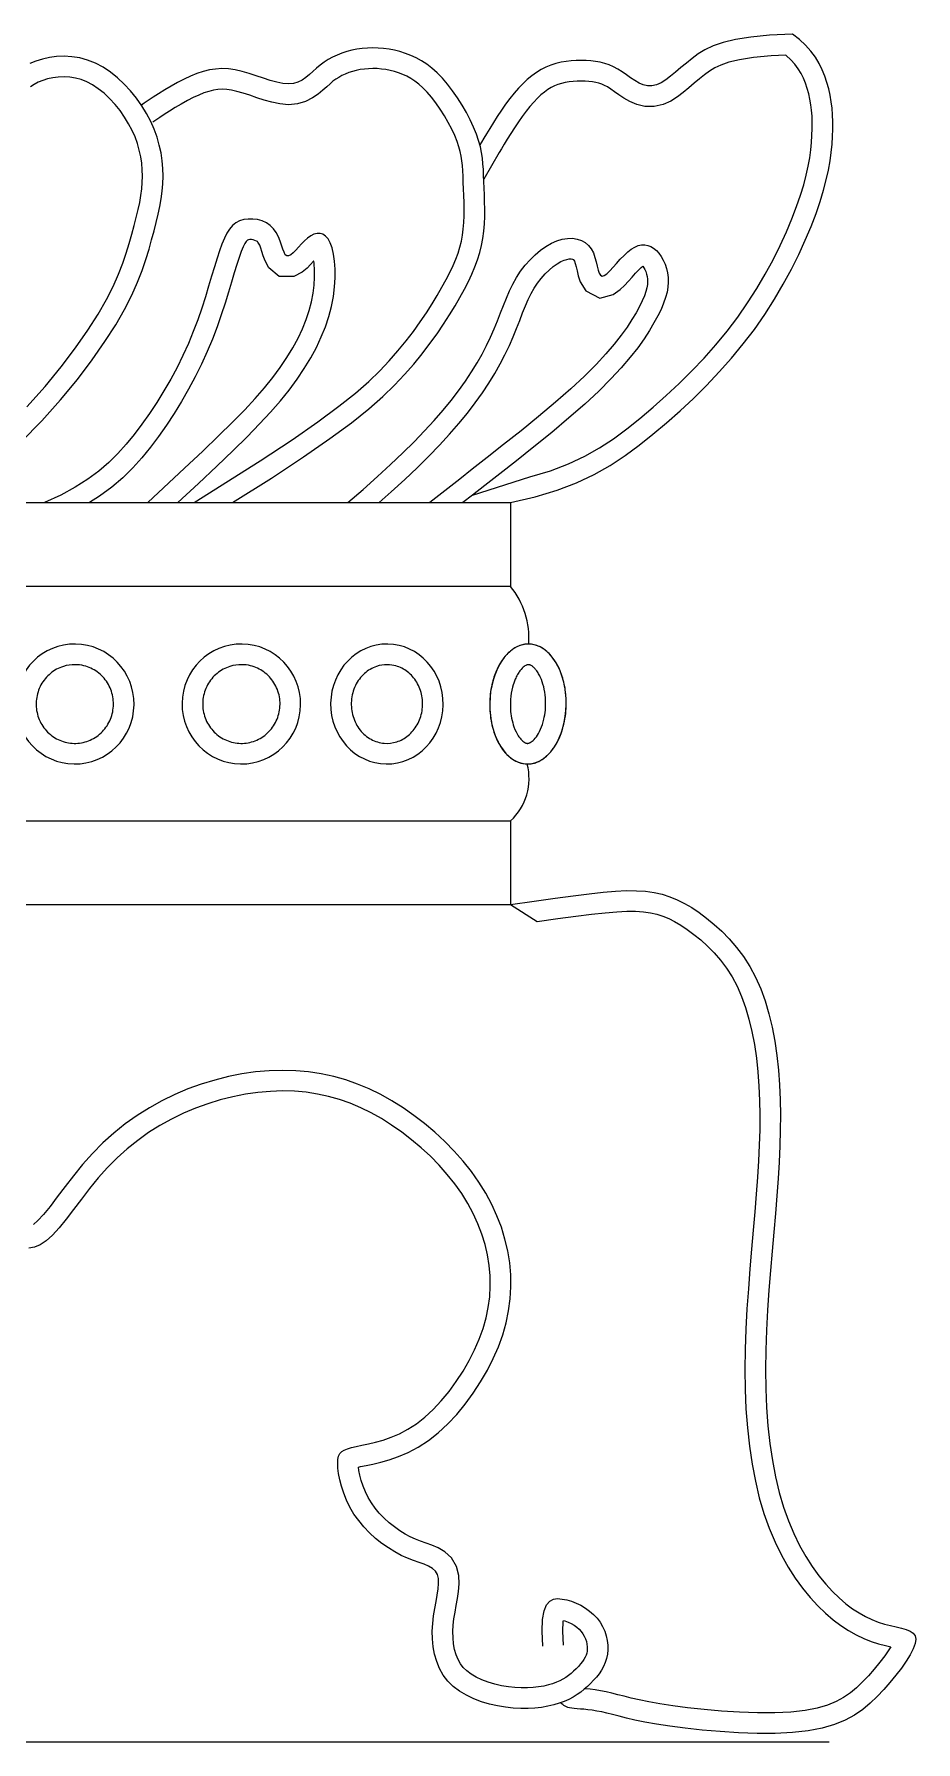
# Model space of a CAD drawing. Extents: x 292 to 963, y 2624 to 3363.
# Drawn here: x 739.7 to 963.2, y 2623.9 to 3056.8 of the extents above; entities that cross this region are included whole.
import ezdxf

# ---------------------------------------------------------------- set-up
doc = ezdxf.new("R2010")
doc.units = 0
doc.header["$LTSCALE"] = 100
doc.header["$MEASUREMENT"] = 0
for name, color, linetype in [('3', 3, 'CONTINUOUS'), ('4', 4, 'CONTINUOUS'), ('7', 7, 'CONTINUOUS')]:
    doc.layers.add(name, color=color, linetype=linetype)

msp = doc.modelspace()

# ---------------------------------------------------------------- linework, layer by layer
at = {"layer": '3'}
for points in [[(780.25, 2938.04), (796.99, 2948.66), (805.06, 2953.98), (811.64, 2958.54), (816.94, 2962.45), (821.16, 2965.82), (824.54, 2968.78), (827.31, 2971.45), (829.71, 2974), (831.92, 2976.52), (833.96, 2979.01), (835.83, 2981.45), (837.55, 2983.84), (839.13, 2986.16), (840.57, 2988.4), (841.88, 2990.56), (843.07, 2992.62), (844.13, 2994.57), (845.07, 2996.4), (845.88, 2998.12), (846.57, 2999.75), (847.14, 3001.3), (847.61, 3002.82), (847.99, 3004.31), (848.27, 3005.82), (848.47, 3007.38), (848.6, 3009.02), (848.67, 3010.7), (848.69, 3012.42), (848.66, 3014.14), (848.61, 3015.86), (848.54, 3017.56), (848.47, 3019.21), (848.41, 3020.76), (848.35, 3022.18), (848.26, 3023.48), (848.14, 3024.69), (847.96, 3025.86), (847.72, 3027.03), (847.38, 3028.26), (846.92, 3029.6), (846.31, 3031.09), (845.55, 3032.71), (844.67, 3034.39), (843.7, 3036.08), (842.64, 3037.75), (841.54, 3039.34), (840.43, 3040.79), (839.33, 3042.08), (838.26, 3043.18), (837.21, 3044.11), (836.19, 3044.89), (835.17, 3045.55), (834.16, 3046.11), (833.14, 3046.58), (832.09, 3046.98), (831.02, 3047.31), (829.92, 3047.59), (828.82, 3047.8), (827.72, 3047.95), (826.62, 3048.04), (825.53, 3048.06), (824.46, 3048.03), (823.41, 3047.94), (822.37, 3047.79), (821.36, 3047.59), (820.39, 3047.34), (819.44, 3047.03), (818.54, 3046.68), (817.69, 3046.28), (816.89, 3045.84), (816.14, 3045.37), (815.44, 3044.84), (814.7, 3044.22), (813.86, 3043.45), (812.87, 3042.56), (811.68, 3041.59), (810.24, 3040.61), (808.48, 3039.74), (806.43, 3039.13), (804.19, 3038.91), (801.99, 3039.1), (799.94, 3039.52), (798.01, 3040.07), (796.15, 3040.67), (794.36, 3041.28), (792.67, 3041.83), (791.11, 3042.28), (789.73, 3042.6), (788.5, 3042.76), (787.36, 3042.81), (786.25, 3042.75), (785.13, 3042.57), (783.97, 3042.29), (782.74, 3041.89), (781.44, 3041.36), (780.03, 3040.71), (778.54, 3039.93), (777, 3039.07), (775.48, 3038.17), (774.03, 3037.27), (772.69, 3036.41), (771.51, 3035.64), (770.54, 3034.99), (769.81, 3034.49)], [(850.78, 2939.9), (865.35, 2944.55), (870.56, 2946.13), (875.16, 2947.89), (879.27, 2949.83), (883.03, 2951.94), (886.53, 2954.23), (889.91, 2956.72), (893.24, 2959.38), (896.6, 2962.21), (899.93, 2965.17), (903.21, 2968.24), (906.42, 2971.41), (909.52, 2974.69), (912.51, 2978.06), (915.36, 2981.51), (918.04, 2985.04), (920.55, 2988.64), (922.88, 2992.3), (925.04, 2995.98), (927.01, 2999.62), (928.8, 3003.2), (930.39, 3006.67), (931.79, 3009.99), (932.98, 3013.1), (933.98, 3015.98), (934.78, 3018.63), (935.42, 3021.08), (935.92, 3023.34), (936.29, 3025.45), (936.56, 3027.43), (936.74, 3029.31), (936.86, 3031.11), (936.92, 3032.83), (936.93, 3034.47), (936.88, 3036.01), (936.77, 3037.49), (936.59, 3038.91), (936.36, 3040.29), (936.05, 3041.65), (935.68, 3043), (935.23, 3044.33), (934.7, 3045.61), (934.09, 3046.84), (933.37, 3048.03), (932.52, 3049.18), (931.52, 3050.31), (930.33, 3051.41), (930.26, 3051.47)], [(930.26, 3051.47), (926.51, 3051.29), (922.02, 3050.86), (918.49, 3050.3), (915.79, 3049.65), (913.76, 3048.95), (912.21, 3048.22), (910.91, 3047.43), (909.66, 3046.51), (908.36, 3045.45), (907.03, 3044.32), (905.66, 3043.16), (904.25, 3042), (902.75, 3040.88), (901.08, 3039.84), (899.15, 3038.96), (896.89, 3038.41), (894.53, 3038.45), (892.43, 3038.96), (890.68, 3039.72), (889.2, 3040.57), (887.93, 3041.42), (886.82, 3042.2), (885.86, 3042.88), (885.04, 3043.4), (884.31, 3043.79), (883.59, 3044.1), (882.84, 3044.35), (882.05, 3044.56), (881.22, 3044.71), (880.33, 3044.82), (879.38, 3044.88), (878.37, 3044.9), (877.33, 3044.88), (876.3, 3044.82), (875.29, 3044.7), (874.31, 3044.53), (873.36, 3044.3), (872.45, 3044.02), (871.58, 3043.67), (870.73, 3043.25), (869.9, 3042.74), (869.04, 3042.12), (868.16, 3041.38), (867.25, 3040.53), (866.32, 3039.55), (865.37, 3038.46), (864.41, 3037.25), (863.43, 3035.94), (862.44, 3034.52), (861.46, 3033.05), (860.51, 3031.58), (859.63, 3030.17), (858.83, 3028.86), (858.14, 3027.71), (857.59, 3026.77), (853.67, 3020.02)], [(737.84, 2962.35), (742.45, 2967.49), (746.58, 2972.49), (750.2, 2977.27), (753.3, 2981.74), (755.88, 2985.82), (758, 2989.51), (759.7, 2992.86), (761.07, 2995.91), (762.17, 2998.7), (763.05, 3001.28), (763.79, 3003.71), (764.45, 3006.05), (765.05, 3008.27), (765.59, 3010.35), (766.06, 3012.3), (766.45, 3014.13), (766.75, 3015.87), (766.98, 3017.54), (767.11, 3019.17), (767.16, 3020.78), (767.11, 3022.41), (766.96, 3024.05), (766.71, 3025.71), (766.35, 3027.37), (765.87, 3029.05), (765.26, 3030.72), (764.52, 3032.4), (763.65, 3034.08), (762.63, 3035.75), (761.47, 3037.4), (760.2, 3038.98), (758.83, 3040.45), (757.41, 3041.79), (755.94, 3042.96), (754.48, 3043.93), (753.04, 3044.69), (751.62, 3045.25), (750.18, 3045.63), (748.72, 3045.86), (747.26, 3045.95), (745.82, 3045.89), (744.43, 3045.71), (743.1, 3045.42), (741.87, 3045.04), (740.75, 3044.58), (739.71, 3044.05), (738.73, 3043.44)], [(768.5, 2938.04), (777.82, 2946.73), (782.42, 2951.08), (786.46, 2954.95), (789.99, 2958.43), (793.07, 2961.58), (795.75, 2964.47), (798.1, 2967.17), (800.19, 2969.76), (802.07, 2972.31), (803.77, 2974.82), (805.27, 2977.3), (806.58, 2979.73), (807.7, 2982.11), (808.65, 2984.44), (809.41, 2986.72), (809.99, 2988.93), (810.41, 2991.09), (810.67, 2993.18), (810.79, 2995.17), (810.78, 2997), (810.66, 2998.64), (810.57, 2999.28), (810.53, 2999.24), (809.76, 2998.41), (808.87, 2997.5), (807.66, 2996.49), (805.5, 2995.34), (801.82, 2995.33), (799.21, 2997.54), (798.25, 2999.34), (797.78, 3000.61), (797.45, 3001.66), (797.15, 3002.56), (796.86, 3003.29), (796.6, 3003.79), (796.43, 3004.04), (796.27, 3004.19), (796.03, 3004.35), (795.67, 3004.52), (795.23, 3004.64), (794.76, 3004.71), (794.33, 3004.71), (793.99, 3004.66), (793.81, 3004.6), (793.74, 3004.56), (793.65, 3004.48), (793.43, 3004.23), (793.09, 3003.71), (792.65, 3002.86), (792.16, 3001.69), (791.62, 3000.2), (791.03, 2998.4), (790.4, 2996.3), (789.7, 2993.94), (788.93, 2991.36), (788.08, 2988.59), (787.13, 2985.67), (786.08, 2982.63), (784.9, 2979.5), (783.59, 2976.31), (782.13, 2973.1), (780.55, 2969.91), (778.86, 2966.76), (777.07, 2963.66), (775.2, 2960.63), (773.25, 2957.68), (771.23, 2954.83), (769.16, 2952.08), (767.01, 2949.43), (764.7, 2946.86), (762.18, 2944.36), (759.38, 2941.95), (756.25, 2939.64), (753.73, 2938.04)], [(827.17, 2938.04), (830.2, 2940.74), (833.62, 2943.88), (836.8, 2946.89), (839.75, 2949.81), (842.48, 2952.63), (845.01, 2955.39), (847.35, 2958.08), (849.51, 2960.72), (851.49, 2963.31), (853.31, 2965.85), (854.96, 2968.34), (856.47, 2970.78), (857.83, 2973.18), (859.05, 2975.53), (860.15, 2977.83), (861.12, 2980.06), (861.99, 2982.19), (862.78, 2984.21), (863.51, 2986.11), (864.22, 2987.88), (864.93, 2989.51), (865.66, 2991.01), (866.44, 2992.38), (867.28, 2993.66), (868.21, 2994.88), (869.2, 2995.99), (870.23, 2997), (871.26, 2997.87), (872.27, 2998.58), (873.21, 2999.12), (874.04, 2999.49), (874.74, 2999.7), (875.33, 2999.8), (875.79, 2999.8), (876.12, 2999.75), (876.31, 2999.68), (876.41, 2999.63), (876.46, 2999.59), (876.52, 2999.52), (876.66, 2999.24), (876.87, 2998.64), (877.1, 2997.79), (877.34, 2996.76), (877.64, 2995.56), (878.14, 2994.02), (879.52, 2991.71), (883.09, 2989.86), (886.5, 2990.81), (888.21, 2992.03), (889.34, 2993.11), (890.33, 2994.17), (891.25, 2995.2), (892.12, 2996.17), (892.9, 2997), (893.55, 2997.61), (893.99, 2997.95), (894.24, 2997.59), (894.51, 2997.13), (894.75, 2996.58), (894.95, 2995.97), (895.1, 2995.33), (895.19, 2994.68), (895.21, 2994.02), (895.16, 2993.3), (895.02, 2992.49), (894.77, 2991.55), (894.38, 2990.46), (893.85, 2989.2), (893.15, 2987.77), (892.28, 2986.17), (891.23, 2984.42), (889.99, 2982.52), (888.51, 2980.45), (886.74, 2978.18), (884.62, 2975.71), (882.12, 2973.02), (879.18, 2970.09), (875.76, 2966.9), (871.84, 2963.46), (867.56, 2959.87), (863.12, 2956.25), (858.71, 2952.73), (854.53, 2949.44), (850.75, 2946.5), (847.56, 2944.02), (839.97, 2938.04)], [(860.46, 2836.16), (867.19, 2831.84), (872.45, 2832.58), (877.03, 2833.21), (881.01, 2833.71), (884.44, 2834.09), (887.4, 2834.34), (889.95, 2834.46), (892.17, 2834.45), (894.14, 2834.31), (895.91, 2834.07), (897.53, 2833.7), (899.06, 2833.23), (900.54, 2832.62), (902.04, 2831.87), (903.6, 2830.96), (905.23, 2829.86), (906.93, 2828.6), (908.66, 2827.19), (910.37, 2825.62), (912.05, 2823.9), (913.66, 2822.03), (915.19, 2820), (916.6, 2817.81), (917.88, 2815.45), (919.02, 2812.88), (920.02, 2810.09), (920.9, 2807.11), (921.65, 2803.96), (922.27, 2800.66), (922.77, 2797.23), (923.14, 2793.72), (923.41, 2790.14), (923.57, 2786.51), (923.64, 2782.81), (923.61, 2779.04), (923.5, 2775.16), (923.31, 2771.17), (923.06, 2767.03), (922.75, 2762.74), (922.39, 2758.27), (921.98, 2753.61), (921.56, 2748.78), (921.14, 2743.82), (920.74, 2738.77), (920.39, 2733.65), (920.11, 2728.51), (919.92, 2723.37), (919.86, 2718.27), (919.93, 2713.25), (920.14, 2708.33), (920.51, 2703.52), (921.03, 2698.86), (921.7, 2694.34), (922.53, 2689.99), (923.52, 2685.81), (924.69, 2681.83), (926.02, 2678.07), (927.51, 2674.55), (929.12, 2671.27), (930.83, 2668.22), (932.63, 2665.41), (934.49, 2662.84), (936.39, 2660.51), (938.32, 2658.4), (940.26, 2656.52), (942.2, 2654.85), (944.15, 2653.38), (946.11, 2652.11), (948.06, 2651.02), (949.99, 2650.1), (951.9, 2649.35), (953.77, 2648.75), (955.52, 2648.3), (956.85, 2648), (956.38, 2647.24), (955.31, 2645.71), (954.05, 2644.08), (952.66, 2642.38), (951.18, 2640.69), (949.68, 2639.09), (948.17, 2637.63), (946.6, 2636.32), (944.9, 2635.16), (943, 2634.12), (940.8, 2633.21), (938.22, 2632.45), (935.15, 2631.86), (931.53, 2631.47), (927.45, 2631.28), (923.06, 2631.28), (918.51, 2631.43), (913.95, 2631.72), (909.52, 2632.11), (905.34, 2632.57), (901.57, 2633.06), (898.29, 2633.57), (895.48, 2634.07), (893.08, 2634.55), (891.02, 2635.02), (889.23, 2635.46), (887.63, 2635.87), (886.13, 2636.25), (884.67, 2636.6), (883.24, 2636.88), (881.91, 2637.09), (880.67, 2637.25), (879.56, 2637.36), (879.31, 2637.39)], [(873.86, 2648.4), (873.7, 2652.01), (873.8, 2654.39), (873.86, 2654.7), (874.24, 2654.59), (875.03, 2654.29), (875.81, 2653.91), (876.56, 2653.46), (877.25, 2652.97), (877.86, 2652.44), (878.36, 2651.9), (878.79, 2651.33), (879.15, 2650.71), (879.44, 2650.06), (879.67, 2649.38), (879.83, 2648.7), (879.91, 2648.04), (879.92, 2647.42), (879.87, 2646.88), (879.76, 2646.38), (879.6, 2645.89), (879.37, 2645.37), (879.06, 2644.83), (878.68, 2644.26), (878.21, 2643.66), (877.67, 2643.05), (877.06, 2642.42), (876.43, 2641.81), (875.79, 2641.24), (875.14, 2640.73), (874.46, 2640.25), (873.74, 2639.81), (872.95, 2639.4), (872.09, 2639.02), (871.13, 2638.66), (870.05, 2638.34), (868.86, 2638.06), (867.57, 2637.83), (866.19, 2637.67), (864.72, 2637.58), (863.18, 2637.58), (861.58, 2637.66), (859.91, 2637.85), (858.19, 2638.14), (856.47, 2638.53), (854.8, 2639.03), (853.2, 2639.64), (851.74, 2640.33), (850.45, 2641.1), (849.36, 2641.92), (848.48, 2642.78), (847.77, 2643.71), (847.17, 2644.78), (846.68, 2645.98), (846.29, 2647.32), (846.02, 2648.77), (845.87, 2650.3), (845.85, 2651.88), (845.93, 2653.49), (846.12, 2655.12), (846.39, 2656.8), (846.7, 2658.51), (847.02, 2660.26), (847.29, 2662.05), (847.45, 2663.94), (847.36, 2666.04), (846.77, 2668.37), (845.46, 2670.52), (843.76, 2672.07), (842.08, 2673.07), (840.51, 2673.76), (839.05, 2674.31), (837.65, 2674.81), (836.32, 2675.32), (835.02, 2675.9), (833.71, 2676.59), (832.36, 2677.42), (831, 2678.38), (829.66, 2679.46), (828.38, 2680.63), (827.19, 2681.87), (826.11, 2683.17), (825.17, 2684.51), (824.35, 2685.89), (823.66, 2687.32), (823.08, 2688.76), (822.61, 2690.17), (822.27, 2691.51), (822.03, 2692.72), (821.93, 2693.56), (822.46, 2693.68), (823.85, 2693.96), (825.57, 2694.32), (827.54, 2694.79), (829.72, 2695.41), (832.07, 2696.23), (834.53, 2697.29), (837.07, 2698.63), (839.63, 2700.3), (842.13, 2702.27), (844.53, 2704.5), (846.81, 2706.93), (848.98, 2709.54), (851, 2712.29), (852.87, 2715.15), (854.58, 2718.09), (856.09, 2721.07), (857.39, 2724.08), (858.47, 2727.1), (859.33, 2730.13), (859.96, 2733.17), (860.37, 2736.21), (860.55, 2739.26), (860.51, 2742.31), (860.24, 2745.34), (859.75, 2748.36), (859.05, 2751.37), (858.13, 2754.34), (857.01, 2757.27), (855.68, 2760.16), (854.15, 2763), (852.43, 2765.78), (850.52, 2768.49), (848.42, 2771.13), (846.16, 2773.67), (843.77, 2776.1), (841.26, 2778.43), (838.65, 2780.63), (835.96, 2782.69), (833.2, 2784.61), (830.39, 2786.38), (827.54, 2787.98), (824.65, 2789.41), (821.7, 2790.65), (818.69, 2791.72), (815.62, 2792.6), (812.48, 2793.28), (809.27, 2793.76), (806, 2794.04), (802.65, 2794.13), (799.26, 2794.02), (795.83, 2793.71), (792.38, 2793.22), (788.93, 2792.54), (785.48, 2791.68), (782.06, 2790.64), (778.68, 2789.41), (775.35, 2788), (772.09, 2786.41), (768.9, 2784.64), (765.8, 2782.69), (762.8, 2780.55), (759.9, 2778.24), (757.12, 2775.74), (754.47, 2773.07), (751.98, 2770.26), (749.66, 2767.43), (747.52, 2764.65), (745.53, 2762.03), (743.71, 2759.64), (742.06, 2757.6), (740.65, 2756.03), (739.56, 2755.04)]]:
    msp.add_lwpolyline(points, dxfattribs=at)
for points, knots in [([(750.12, 2896.96), (750.86, 2896.95), (751.59, 2896.86), (753.52, 2896.38), (754.67, 2895.85), (756.7, 2894.37), (757.58, 2893.43), (758.93, 2891.28), (759.4, 2890.07), (759.86, 2887.55), (759.85, 2886.25), (759.34, 2883.74), (758.85, 2882.54), (757.47, 2880.41), (756.57, 2879.48), (754.51, 2878.04), (753.35, 2877.53), (750.92, 2876.97), (749.66, 2876.93), (747.21, 2877.34), (746.02, 2877.78), (743.88, 2879.08), (742.93, 2879.95), (741.42, 2881.98), (740.86, 2883.15), (740.2, 2885.62), (740.11, 2886.92), (740.42, 2889.46), (740.81, 2890.7), (742.03, 2892.94), (742.85, 2893.93), (744.79, 2895.53), (745.91, 2896.14), (748.08, 2896.82), (749.1, 2896.98), (750.12, 2896.96)], [0, 0, 0, 0, 0.227454, 0.227454, 0.610225, 0.610225, 0.992996, 0.992996, 1.375766, 1.375766, 1.758537, 1.758537, 2.141307, 2.141307, 2.524078, 2.524078, 2.906848, 2.906848, 3.289619, 3.289619, 3.67239, 3.67239, 4.05516, 4.05516, 4.437931, 4.437931, 4.820701, 4.820701, 5.203472, 5.203472, 5.586242, 5.586242, 5.969013, 5.969013, 6.283185, 6.283185, 6.283185, 6.283185]), ([(792.34, 2896.96), (793.08, 2896.95), (793.82, 2896.86), (795.75, 2896.38), (796.9, 2895.85), (798.93, 2894.37), (799.81, 2893.43), (801.16, 2891.28), (801.63, 2890.07), (802.09, 2887.55), (802.07, 2886.25), (801.57, 2883.74), (801.08, 2882.54), (799.69, 2880.41), (798.8, 2879.48), (796.74, 2878.04), (795.58, 2877.53), (793.15, 2876.97), (791.89, 2876.93), (789.43, 2877.34), (788.24, 2877.78), (786.1, 2879.08), (785.16, 2879.95), (783.65, 2881.98), (783.08, 2883.15), (782.43, 2885.62), (782.34, 2886.92), (782.64, 2889.46), (783.04, 2890.7), (784.26, 2892.94), (785.08, 2893.93), (787.02, 2895.53), (788.14, 2896.14), (790.3, 2896.82), (791.32, 2896.98), (792.34, 2896.96)], [0, 0, 0, 0, 0.227454, 0.227454, 0.610225, 0.610225, 0.992996, 0.992996, 1.375766, 1.375766, 1.758537, 1.758537, 2.141307, 2.141307, 2.524078, 2.524078, 2.906848, 2.906848, 3.289619, 3.289619, 3.67239, 3.67239, 4.05516, 4.05516, 4.437931, 4.437931, 4.820701, 4.820701, 5.203472, 5.203472, 5.586242, 5.586242, 5.969013, 5.969013, 6.283185, 6.283185, 6.283185, 6.283185]), ([(829.24, 2896.96), (829.97, 2896.95), (830.69, 2896.85), (832.44, 2896.35), (833.44, 2895.84), (835.25, 2894.44), (836.04, 2893.54), (837.29, 2891.45), (837.74, 2890.27), (838.21, 2887.79), (838.22, 2886.49), (837.81, 2883.99), (837.39, 2882.79), (836.19, 2880.66), (835.41, 2879.74), (833.63, 2878.27), (832.63, 2877.73), (830.55, 2877.07), (829.47, 2876.95), (827.26, 2877.14), (826.14, 2877.47), (824.06, 2878.61), (823.11, 2879.41), (821.54, 2881.38), (820.92, 2882.56), (820.15, 2885.1), (820.01, 2886.47), (820.22, 2889.16), (820.57, 2890.48), (821.71, 2892.83), (822.49, 2893.87), (824.32, 2895.53), (825.37, 2896.14), (827.37, 2896.82), (828.31, 2896.97), (829.24, 2896.96)], [0, 0, 0, 0, 0.249455, 0.249455, 0.619557, 0.619557, 0.989659, 0.989659, 1.359761, 1.359761, 1.729863, 1.729863, 2.099965, 2.099965, 2.470067, 2.470067, 2.840169, 2.840169, 3.210271, 3.210271, 3.603204, 3.603204, 3.996136, 3.996136, 4.389068, 4.389068, 4.782001, 4.782001, 5.174933, 5.174933, 5.567866, 5.567866, 5.960798, 5.960798, 6.283185, 6.283185, 6.283185, 6.283185]), ([(865, 2896.96), (865.05, 2896.96), (865.12, 2896.96), (865.22, 2896.94), (865.26, 2896.93), (865.35, 2896.9), (865.4, 2896.88), (865.53, 2896.83), (865.61, 2896.79), (865.79, 2896.69), (865.89, 2896.62), (866.17, 2896.42), (866.35, 2896.26), (866.72, 2895.88), (866.91, 2895.65), (867.32, 2895.09), (867.52, 2894.77), (867.91, 2894.05), (868.09, 2893.65), (868.57, 2892.47), (868.82, 2891.62), (869.19, 2889.8), (869.31, 2888.83), (869.37, 2887.04), (869.35, 2886.23), (869.2, 2884.64), (869.07, 2883.86), (868.69, 2882.19), (868.4, 2881.34), (867.74, 2879.83), (867.37, 2879.18), (866.62, 2878.16), (866.24, 2877.78), (865.78, 2877.42), (865.65, 2877.33), (865.45, 2877.21), (865.37, 2877.17), (865.21, 2877.1), (865.13, 2877.07), (865.03, 2877.04), (864.99, 2877.03), (864.9, 2877.02), (864.85, 2877.01), (864.75, 2877.01), (864.71, 2877.01), (864.62, 2877.02), (864.56, 2877.03), (864.44, 2877.06), (864.39, 2877.08), (864.25, 2877.13), (864.16, 2877.17), (863.94, 2877.3), (863.78, 2877.41), (863.42, 2877.7), (863.23, 2877.89), (862.83, 2878.34), (862.63, 2878.61), (862.02, 2879.53), (861.64, 2880.3), (861.09, 2881.86), (860.88, 2882.6), (860.44, 2884.88), (860.34, 2886.52), (860.53, 2889.22), (860.7, 2890.3), (861.15, 2891.99), (861.37, 2892.66), (861.81, 2893.68), (862, 2894.07), (862.41, 2894.79), (862.62, 2895.12), (863.21, 2895.9), (863.59, 2896.26), (864.05, 2896.61), (864.19, 2896.7), (864.39, 2896.8), (864.46, 2896.84), (864.6, 2896.89), (864.67, 2896.91), (864.78, 2896.94), (864.82, 2896.95), (864.91, 2896.96), (864.95, 2896.96), (864.99, 2896.96), (865, 2896.96), (865, 2896.96)], [0, 0, 0, 0, 0.111802, 0.111802, 0.178714, 0.178714, 0.245625, 0.245625, 0.339473, 0.339473, 0.43332, 0.43332, 0.571811, 0.571811, 0.710302, 0.710302, 0.85272, 0.85272, 0.995138, 0.995138, 1.244266, 1.244266, 1.493394, 1.493394, 1.697233, 1.697233, 1.901071, 1.901071, 2.155699, 2.155699, 2.410327, 2.410327, 2.664955, 2.664955, 2.775777, 2.775777, 2.863387, 2.863387, 2.950997, 2.950997, 3.01825, 3.01825, 3.10952, 3.10952, 3.200791, 3.200791, 3.292061, 3.292061, 3.383332, 3.383332, 3.474602, 3.474602, 3.617539, 3.617539, 3.760475, 3.760475, 3.903411, 3.903411, 4.183785, 4.183785, 4.396586, 4.396586, 4.803423, 4.803423, 5.083332, 5.083332, 5.282265, 5.282265, 5.424869, 5.424869, 5.567473, 5.567473, 5.825406, 5.825406, 5.946286, 5.946286, 6.02973, 6.02973, 6.113175, 6.113175, 6.198234, 6.198234, 6.26961, 6.26961, 6.283185, 6.283185, 6.283185, 6.283185])]:
    msp.add_open_spline(points, degree=3, knots=knots, dxfattribs=at)
at = {"layer": '4'}
for p, q in [((395.17, 2938.04), (860.46, 2938.04)), ((860.46, 2938.04), (860.46, 2916.82)), ((395.17, 2916.82), (860.46, 2916.82)), ((395.17, 2857.39), (860.46, 2857.39)), ((860.46, 2857.39), (860.46, 2836.16)), ((395.17, 2836.16), (860.46, 2836.16)), ((314.43, 2623.92), (941.2, 2623.92))]:
    msp.add_line(p, q, dxfattribs=at)
for points in [[(931.92, 3056.79), (926.13, 3056.5), (921.36, 3056.04), (917.47, 3055.43), (914.32, 3054.67), (911.79, 3053.8), (909.72, 3052.83), (908, 3051.77), (906.47, 3050.64), (905.03, 3049.47), (903.64, 3048.3), (902.31, 3047.17), (901.03, 3046.12), (899.8, 3045.2), (898.6, 3044.45), (897.44, 3043.92), (896.3, 3043.65), (895.19, 3043.66), (894.1, 3043.93), (893.03, 3044.4), (891.96, 3045.01), (890.9, 3045.72), (889.83, 3046.48), (888.76, 3047.23), (887.68, 3047.91), (886.58, 3048.5), (885.47, 3048.98), (884.34, 3049.36), (883.18, 3049.66), (882.01, 3049.88), (880.82, 3050.02), (879.61, 3050.11), (878.37, 3050.13), (877.11, 3050.11), (875.83, 3050.02), (874.55, 3049.87), (873.26, 3049.65), (871.97, 3049.34), (870.7, 3048.94), (869.44, 3048.44), (868.21, 3047.83), (867.01, 3047.1), (865.83, 3046.25), (864.68, 3045.29), (863.56, 3044.23), (862.45, 3043.06), (861.36, 3041.8), (860.27, 3040.44), (859.2, 3039), (858.13, 3037.48), (857.09, 3035.92), (856.1, 3034.38), (855.18, 3032.91), (854.35, 3031.56), (853.65, 3030.38), (853.08, 3029.41), (852.68, 3028.71)], [(931.92, 3056.79), (926.13, 3056.5), (921.36, 3056.04), (917.47, 3055.43), (914.32, 3054.67), (911.79, 3053.8), (909.72, 3052.83), (908, 3051.77), (906.47, 3050.64), (905.03, 3049.47), (903.64, 3048.3), (902.31, 3047.17), (901.03, 3046.12), (899.8, 3045.2), (898.6, 3044.45), (897.44, 3043.92), (896.3, 3043.65), (895.19, 3043.66), (894.1, 3043.93), (893.03, 3044.4), (891.96, 3045.01), (890.9, 3045.72), (889.83, 3046.48), (888.76, 3047.23), (887.68, 3047.91), (886.58, 3048.5), (885.47, 3048.98), (884.34, 3049.36), (883.18, 3049.66), (882.01, 3049.88), (880.82, 3050.02), (879.61, 3050.11), (878.37, 3050.13), (877.11, 3050.11), (875.83, 3050.02), (874.55, 3049.87), (873.26, 3049.65), (871.97, 3049.34), (870.7, 3048.94), (869.44, 3048.44), (868.21, 3047.83), (867.01, 3047.1), (865.83, 3046.25), (864.68, 3045.29), (863.56, 3044.23), (862.45, 3043.06), (861.36, 3041.8), (860.27, 3040.44), (859.2, 3039), (858.13, 3037.48), (857.09, 3035.92), (856.1, 3034.38), (855.18, 3032.91), (854.35, 3031.56), (853.65, 3030.38), (853.08, 3029.41), (852.68, 3028.71)], [(860.46, 2938.04), (866.7, 2939.5), (872.25, 2941.18), (877.21, 2943.08), (881.67, 2945.18), (885.74, 2947.47), (889.51, 2949.94), (893.09, 2952.57), (896.56, 2955.35), (900.02, 2958.26), (903.45, 2961.3), (906.83, 2964.47), (910.15, 2967.76), (913.38, 2971.16), (916.48, 2974.66), (919.46, 2978.27), (922.27, 2981.96), (924.9, 2985.74), (927.34, 2989.57), (929.59, 2993.41), (931.65, 2997.21), (933.51, 3000.95), (935.18, 3004.57), (936.64, 3008.04), (937.9, 3011.31), (938.95, 3014.37), (939.81, 3017.21), (940.5, 3019.86), (941.04, 3022.33), (941.45, 3024.65), (941.75, 3026.82), (941.95, 3028.89), (942.08, 3030.85), (942.15, 3032.73), (942.15, 3034.54), (942.1, 3036.3), (941.97, 3038), (941.77, 3039.67), (941.49, 3041.31), (941.12, 3042.93), (940.67, 3044.54), (940.12, 3046.16), (939.47, 3047.77), (938.67, 3049.36), (937.72, 3050.94), (936.59, 3052.47), (935.26, 3053.97), (933.71, 3055.41), (931.92, 3056.79)], [(789.98, 2938.03), (799.83, 2944.27), (807.99, 2949.65), (814.68, 2954.29), (820.12, 2958.3), (824.51, 2961.81), (828.08, 2964.93), (831.03, 2967.78), (833.58, 2970.49), (835.9, 2973.14), (838.05, 2975.76), (840.02, 2978.33), (841.83, 2980.84), (843.49, 2983.28), (845, 2985.64), (846.38, 2987.9), (847.63, 2990.07), (848.75, 2992.13), (849.76, 2994.09), (850.65, 2995.98), (851.43, 2997.82), (852.09, 2999.62), (852.65, 3001.41), (853.09, 3003.19), (853.43, 3005), (853.67, 3006.84), (853.82, 3008.7), (853.9, 3010.57), (853.91, 3012.43), (853.89, 3014.26), (853.83, 3016.05), (853.76, 3017.77), (853.69, 3019.42), (853.63, 3020.97), (853.56, 3022.46), (853.47, 3023.91), (853.33, 3025.34), (853.11, 3026.78), (852.8, 3028.26), (852.37, 3029.81), (851.81, 3031.45), (851.09, 3033.2), (850.23, 3035.03), (849.25, 3036.9), (848.17, 3038.78), (847, 3040.63), (845.77, 3042.41), (844.49, 3044.08), (843.18, 3045.61), (841.87, 3046.96), (840.54, 3048.14), (839.21, 3049.16), (837.87, 3050.03), (836.52, 3050.78), (835.16, 3051.4), (833.8, 3051.92), (832.42, 3052.35), (831.04, 3052.69), (829.66, 3052.96), (828.27, 3053.15), (826.89, 3053.26), (825.52, 3053.29), (824.16, 3053.25), (822.82, 3053.13), (821.49, 3052.95), (820.19, 3052.69), (818.92, 3052.36), (817.68, 3051.95), (816.49, 3051.49), (815.33, 3050.95), (814.23, 3050.34), (813.18, 3049.67), (812.18, 3048.94), (811.25, 3048.14), (810.35, 3047.33), (809.46, 3046.52), (808.55, 3045.78), (807.6, 3045.13), (806.56, 3044.62), (805.43, 3044.28), (804.16, 3044.16), (802.74, 3044.28), (801.18, 3044.6), (799.53, 3045.07), (797.79, 3045.63), (796.01, 3046.23), (794.21, 3046.82), (792.42, 3047.34), (790.66, 3047.74), (788.96, 3047.98), (787.31, 3048.04), (785.7, 3047.95), (784.11, 3047.7), (782.53, 3047.32), (780.95, 3046.8), (779.35, 3046.16), (777.72, 3045.4), (776.06, 3044.53), (774.4, 3043.6), (772.78, 3042.64), (771.24, 3041.69), (769.84, 3040.8), (768.62, 3039.99), (767.61, 3039.31), (766.87, 3038.81)], [(736.39, 2953.43), (741.65, 2958.77), (746.41, 2964.08), (750.68, 2969.25), (754.43, 2974.2), (757.65, 2978.85), (760.36, 2983.12), (762.6, 2987.03), (764.42, 2990.6), (765.89, 2993.88), (767.07, 2996.89), (768.02, 2999.67), (768.81, 3002.25), (769.48, 3004.66), (770.1, 3006.93), (770.66, 3009.08), (771.15, 3011.15), (771.57, 3013.14), (771.92, 3015.07), (772.17, 3016.98), (772.33, 3018.88), (772.39, 3020.78), (772.33, 3022.72), (772.15, 3024.68), (771.85, 3026.66), (771.41, 3028.65), (770.84, 3030.66), (770.12, 3032.66), (769.24, 3034.66), (768.2, 3036.65), (767, 3038.62), (765.64, 3040.55), (764.15, 3042.39), (762.54, 3044.14), (760.83, 3045.74), (759.03, 3047.18), (757.15, 3048.43), (755.22, 3049.45), (753.25, 3050.22), (751.26, 3050.75), (749.27, 3051.06), (747.31, 3051.18), (745.39, 3051.1), (743.54, 3050.86), (741.77, 3050.48), (740.1, 3049.96), (738.57, 3049.33)], [(860.46, 2836.16), (866.46, 2837.01), (871.73, 2837.76), (876.35, 2838.39), (880.39, 2838.9), (883.93, 2839.29), (887.06, 2839.55), (889.84, 2839.68), (892.36, 2839.67), (894.68, 2839.51), (896.84, 2839.21), (898.88, 2838.76), (900.82, 2838.15), (902.7, 2837.39), (904.54, 2836.46), (906.38, 2835.38), (908.24, 2834.14), (910.14, 2832.72), (912.08, 2831.14), (914.01, 2829.38), (915.9, 2827.44), (917.74, 2825.31), (919.48, 2822.99), (921.1, 2820.47), (922.57, 2817.75), (923.87, 2814.83), (924.99, 2811.72), (925.95, 2808.45), (926.76, 2805.04), (927.42, 2801.51), (927.95, 2797.89), (928.35, 2794.19), (928.63, 2790.45), (928.79, 2786.67), (928.86, 2782.84), (928.83, 2778.95), (928.72, 2774.97), (928.53, 2770.89), (928.27, 2766.68), (927.96, 2762.34), (927.59, 2757.83), (927.19, 2753.15), (926.76, 2748.33), (926.34, 2743.39), (925.95, 2738.38), (925.6, 2733.33), (925.33, 2728.27), (925.15, 2723.24), (925.08, 2718.27), (925.15, 2713.4), (925.36, 2708.64), (925.71, 2704.01), (926.21, 2699.53), (926.85, 2695.22), (927.64, 2691.08), (928.57, 2687.15), (929.66, 2683.44), (930.9, 2679.96), (932.27, 2676.71), (933.74, 2673.7), (935.31, 2670.91), (936.95, 2668.36), (938.64, 2666.03), (940.35, 2663.92), (942.07, 2662.04), (943.78, 2660.38), (945.48, 2658.92), (947.15, 2657.66), (948.81, 2656.58), (950.45, 2655.66), (952.07, 2654.9), (953.66, 2654.28), (955.22, 2653.78), (956.75, 2653.38), (958.21, 2653.05), (959.56, 2652.74), (960.76, 2652.41), (961.77, 2652.01), (962.53, 2651.49), (963.03, 2650.82), (963.2, 2649.94), (963.03, 2648.82), (962.53, 2647.5), (961.76, 2646), (960.74, 2644.36), (959.52, 2642.62), (958.14, 2640.82), (956.64, 2639), (955.05, 2637.19), (953.4, 2635.42), (951.66, 2633.74), (949.76, 2632.15), (947.64, 2630.7), (945.26, 2629.4), (942.55, 2628.28), (939.45, 2627.36), (935.92, 2626.69), (931.93, 2626.26), (927.57, 2626.06), (922.97, 2626.05), (918.26, 2626.21), (913.56, 2626.51), (909, 2626.91), (904.72, 2627.38), (900.83, 2627.89), (897.43, 2628.41), (894.5, 2628.93), (891.99, 2629.44), (889.82, 2629.93), (887.96, 2630.39), (886.33, 2630.81), (884.88, 2631.18), (883.57, 2631.49), (882.33, 2631.73), (881.16, 2631.92), (880.07, 2632.06), (879.07, 2632.16), (878.15, 2632.24), (877.32, 2632.31), (876.59, 2632.37), (875.96, 2632.45), (875.42, 2632.54), (874.98, 2632.66), (874.6, 2632.79), (874.28, 2632.96), (874, 2633.14), (873.74, 2633.36), (873.48, 2633.59), (873.21, 2633.86)]]:
    msp.add_lwpolyline(points, dxfattribs=at)
for centre, radius, start, end in [((844.12, 2903.63), 21, 356.0616, 38.8947), ((850.46, 2868.14), 14.69, 312.9272, 14.3529)]:
    msp.add_arc(centre, radius, start, end, dxfattribs=at)
at = {"layer": '4', "extrusion": (0, 0, -1)}
for centre, ratio in [((749.99, 2886.99), 0.988444), ((792.22, 2886.99), 0.988444), ((829.12, 2886.99), 0.938402), ((864.88, 2886.99), 0.638095)]:
    msp.add_ellipse(centre, major_axis=(0.19, 15.2), ratio=ratio, dxfattribs=at)
at = {"layer": '4'}
msp.add_open_spline([(865.07, 2902.19), (865.52, 2902.18), (865.99, 2902.12), (866.89, 2901.91), (867.34, 2901.75), (868.63, 2901.14), (869.46, 2900.54), (870.96, 2899.02), (871.65, 2898.09), (872.82, 2895.98), (873.31, 2894.79), (874.07, 2892.24), (874.33, 2890.88), (874.6, 2888.1), (874.62, 2886.68), (874.36, 2883.44), (874, 2881.64), (873.03, 2878.78), (872.51, 2877.64), (871.39, 2875.77), (870.82, 2875.02), (869.8, 2873.95), (869.38, 2873.58), (868.6, 2873.01), (868.25, 2872.78), (867.52, 2872.4), (867.15, 2872.24), (866.41, 2871.99), (866.06, 2871.91), (865.33, 2871.8), (864.96, 2871.78), (864.31, 2871.79), (864.03, 2871.82), (863.46, 2871.92), (863.17, 2871.98), (862.22, 2872.28), (861.55, 2872.61), (860.28, 2873.47), (859.68, 2874.01), (858.66, 2875.17), (858.23, 2875.75), (857.45, 2877.03), (857.09, 2877.73), (856.21, 2879.81), (855.78, 2881.31), (855.24, 2884.44), (855.13, 2886.07), (855.25, 2889.32), (855.48, 2890.93), (856.17, 2893.66), (856.58, 2894.81), (857.56, 2896.91), (858.14, 2897.87), (859.42, 2899.52), (860.13, 2900.22), (861.3, 2901.07), (861.74, 2901.33), (862.62, 2901.74), (863.08, 2901.91), (863.8, 2902.08), (864.07, 2902.13), (864.59, 2902.18), (864.83, 2902.19), (865.07, 2902.19)], degree=3, knots=[0, 0, 0, 0, 0.141894, 0.141894, 0.283788, 0.283788, 0.562145, 0.562145, 0.840502, 0.840502, 1.118859, 1.118859, 1.397216, 1.397216, 1.675573, 1.675573, 2.039993, 2.039993, 2.312807, 2.312807, 2.541386, 2.541386, 2.688838, 2.688838, 2.807054, 2.807054, 2.925271, 2.925271, 3.03807, 3.03807, 3.15087, 3.15087, 3.239485, 3.239485, 3.328101, 3.328101, 3.542815, 3.542815, 3.75753, 3.75753, 3.933468, 3.933468, 4.109405, 4.109405, 4.430305, 4.430305, 4.751204, 4.751204, 5.072103, 5.072103, 5.327767, 5.327767, 5.58343, 5.58343, 5.839093, 5.839093, 5.981564, 5.981564, 6.124036, 6.124036, 6.208924, 6.208924, 6.283185, 6.283185, 6.283185, 6.283185], dxfattribs=at)
at = {"layer": '7'}
for points in [[(776.14, 2938.03), (781.39, 2942.92), (786.02, 2947.29), (790.11, 2951.21), (793.69, 2954.74), (796.85, 2957.97), (799.63, 2960.97), (802.11, 2963.81), (804.33, 2966.56), (806.34, 2969.29), (808.17, 2972.01), (809.8, 2974.7), (811.24, 2977.37), (812.49, 2980.02), (813.55, 2982.63), (814.41, 2985.22), (815.09, 2987.77), (815.57, 2990.27), (815.87, 2992.7), (816.01, 2995.02), (816.01, 2997.2), (815.86, 2999.22), (815.59, 3001.02), (815.22, 3002.59), (814.75, 3003.89), (814.2, 3004.89), (813.58, 3005.61), (812.9, 3006.07), (812.17, 3006.28), (811.41, 3006.27), (810.63, 3006.05), (809.83, 3005.65), (809.02, 3005.08), (808.23, 3004.38), (807.45, 3003.6), (806.7, 3002.79), (805.99, 3002.02), (805.33, 3001.36), (804.72, 3000.85), (804.19, 3000.56), (803.73, 3000.56), (803.35, 3000.88), (803.03, 3001.49), (802.73, 3002.31), (802.42, 3003.28), (802.06, 3004.35), (801.63, 3005.45), (801.08, 3006.51), (800.4, 3007.47), (799.55, 3008.29), (798.56, 3008.94), (797.47, 3009.44), (796.31, 3009.77), (795.12, 3009.93), (793.95, 3009.93), (792.82, 3009.77), (791.77, 3009.44), (790.84, 3008.93), (790, 3008.26), (789.25, 3007.39), (788.56, 3006.33), (787.91, 3005.07), (787.29, 3003.59), (786.68, 3001.89), (786.05, 2999.97), (785.39, 2997.8), (784.69, 2995.43), (783.93, 2992.87), (783.09, 2990.16), (782.18, 2987.33), (781.16, 2984.4), (780.04, 2981.41), (778.79, 2978.38), (777.41, 2975.34), (775.91, 2972.31), (774.3, 2969.3), (772.59, 2966.35), (770.8, 2963.45), (768.93, 2960.63), (767.01, 2957.91), (765.04, 2955.3), (763.03, 2952.82), (760.92, 2950.46), (758.63, 2948.21), (756.12, 2946.04), (753.3, 2943.95), (750.1, 2941.93), (746.47, 2939.96), (742.32, 2938.03)], [(819.19, 2938.03), (823.08, 2941.4), (826.7, 2944.62), (830.05, 2947.7), (833.16, 2950.65), (836.03, 2953.48), (838.68, 2956.22), (841.12, 2958.87), (843.36, 2961.45), (845.41, 2963.96), (847.29, 2966.41), (849, 2968.81), (850.56, 2971.16), (851.97, 2973.44), (853.24, 2975.68), (854.38, 2977.87), (855.4, 2980), (856.31, 2982.09), (857.13, 2984.12), (857.91, 2986.11), (858.65, 2988.03), (859.4, 2989.9), (860.19, 2991.7), (861.04, 2993.44), (861.97, 2995.1), (863.02, 2996.69), (864.17, 2998.2), (865.41, 2999.6), (866.71, 3000.87), (868.06, 3002.01), (869.44, 3002.98), (870.84, 3003.79), (872.22, 3004.4), (873.58, 3004.81), (874.9, 3005.02), (876.16, 3005.03), (877.35, 3004.85), (878.43, 3004.49), (879.4, 3003.95), (880.24, 3003.23), (880.93, 3002.35), (881.46, 3001.33), (881.86, 3000.21), (882.17, 2999.07), (882.43, 2997.97), (882.67, 2996.99), (882.93, 2996.2), (883.25, 2995.66), (883.66, 2995.44), (884.21, 2995.6), (884.87, 2996.07), (885.63, 2996.79), (886.46, 2997.68), (887.35, 2998.68), (888.28, 2999.71), (889.22, 3000.71), (890.16, 3001.59), (891.07, 3002.29), (891.96, 3002.82), (892.83, 3003.18), (893.67, 3003.37), (894.48, 3003.39), (895.26, 3003.25), (896.01, 3002.96), (896.73, 3002.52), (897.42, 3001.94), (898.06, 3001.23), (898.65, 3000.41), (899.18, 2999.49), (899.62, 2998.48), (899.99, 2997.4), (900.25, 2996.27), (900.4, 2995.1), (900.44, 2993.9), (900.35, 2992.67), (900.12, 2991.38), (899.76, 2990.02), (899.26, 2988.57), (898.6, 2987.03), (897.79, 2985.37), (896.82, 2983.58), (895.67, 2981.65), (894.31, 2979.57), (892.69, 2977.31), (890.78, 2974.87), (888.52, 2972.24), (885.88, 2969.39), (882.81, 2966.32), (879.27, 2963.02), (875.24, 2959.5), (870.89, 2955.84), (866.4, 2952.18), (861.96, 2948.64), (857.75, 2945.33), (853.96, 2942.38), (850.78, 2939.9), (848.39, 2938.03)], [(868.64, 2648.17), (868.47, 2652), (868.59, 2654.95), (868.98, 2657.13), (869.58, 2658.63), (870.38, 2659.57), (871.32, 2660.06), (872.38, 2660.21), (873.52, 2660.12), (874.7, 2659.89), (875.9, 2659.55), (877.1, 2659.09), (878.28, 2658.52), (879.42, 2657.84), (880.5, 2657.07), (881.49, 2656.21), (882.38, 2655.25), (883.15, 2654.22), (883.8, 2653.12), (884.32, 2651.97), (884.71, 2650.79), (884.98, 2649.59), (885.13, 2648.4), (885.15, 2647.23), (885.04, 2646.1), (884.82, 2645.02), (884.48, 2643.99), (884.04, 2643.01), (883.51, 2642.08), (882.91, 2641.19), (882.24, 2640.33), (881.52, 2639.51), (880.76, 2638.72), (879.97, 2637.96), (879.14, 2637.23), (878.26, 2636.54), (877.32, 2635.88), (876.32, 2635.26), (875.23, 2634.69), (874.06, 2634.17), (872.78, 2633.7), (871.4, 2633.29), (869.91, 2632.94), (868.32, 2632.66), (866.65, 2632.47), (864.89, 2632.36), (863.06, 2632.35), (861.15, 2632.45), (859.19, 2632.67), (857.17, 2633.01), (855.14, 2633.48), (853.12, 2634.08), (851.15, 2634.83), (849.28, 2635.72), (847.53, 2636.76), (845.95, 2637.95), (844.56, 2639.31), (843.4, 2640.83), (842.46, 2642.49), (841.74, 2644.26), (841.2, 2646.12), (840.84, 2648.04), (840.65, 2650), (840.62, 2651.97), (840.72, 2653.92), (840.94, 2655.84), (841.24, 2657.69), (841.56, 2659.45), (841.86, 2661.12), (842.1, 2662.66), (842.22, 2664.05), (842.17, 2665.28), (841.9, 2666.32), (841.39, 2667.17), (840.64, 2667.85), (839.68, 2668.42), (838.54, 2668.92), (837.25, 2669.4), (835.83, 2669.91), (834.32, 2670.49), (832.74, 2671.19), (831.12, 2672.05), (829.48, 2673.06), (827.85, 2674.21), (826.26, 2675.49), (824.73, 2676.89), (823.29, 2678.39), (821.96, 2679.99), (820.77, 2681.67), (819.75, 2683.41), (818.88, 2685.19), (818.17, 2686.97), (817.6, 2688.7), (817.17, 2690.36), (816.87, 2691.9), (816.69, 2693.3), (816.64, 2694.51), (816.69, 2695.51), (816.88, 2696.32), (817.2, 2696.97), (817.67, 2697.48), (818.31, 2697.89), (819.13, 2698.23), (820.14, 2698.52), (821.36, 2698.79), (822.8, 2699.08), (824.43, 2699.42), (826.22, 2699.85), (828.14, 2700.4), (830.17, 2701.11), (832.27, 2702.01), (834.42, 2703.14), (836.58, 2704.55), (838.73, 2706.24), (840.84, 2708.2), (842.89, 2710.39), (844.86, 2712.76), (846.71, 2715.27), (848.43, 2717.89), (849.98, 2720.58), (851.36, 2723.29), (852.53, 2726), (853.49, 2728.69), (854.25, 2731.37), (854.81, 2734.05), (855.17, 2736.72), (855.33, 2739.38), (855.29, 2742.04), (855.05, 2744.69), (854.62, 2747.35), (854, 2750), (853.19, 2752.63), (852.19, 2755.25), (851, 2757.83), (849.63, 2760.38), (848.07, 2762.9), (846.33, 2765.36), (844.42, 2767.76), (842.34, 2770.1), (840.13, 2772.35), (837.8, 2774.51), (835.37, 2776.55), (832.87, 2778.47), (830.31, 2780.26), (827.72, 2781.89), (825.11, 2783.35), (822.47, 2784.65), (819.8, 2785.78), (817.1, 2786.74), (814.34, 2787.52), (811.53, 2788.13), (808.66, 2788.57), (805.7, 2788.82), (802.67, 2788.9), (799.58, 2788.8), (796.43, 2788.52), (793.26, 2788.07), (790.07, 2787.44), (786.88, 2786.65), (783.71, 2785.68), (780.59, 2784.54), (777.51, 2783.24), (774.5, 2781.78), (771.57, 2780.14), (768.71, 2778.35), (765.95, 2776.38), (763.28, 2774.25), (760.72, 2771.95), (758.28, 2769.49), (755.96, 2766.87), (753.76, 2764.18), (751.67, 2761.48), (749.69, 2758.86), (747.82, 2756.41), (746.04, 2754.21), (744.36, 2752.35), (742.76, 2750.89), (741.25, 2749.91), (739.79, 2749.33), (738.36, 2749.06)]]:
    msp.add_lwpolyline(points, dxfattribs=at)

doc.saveas('drawing.dxf')
